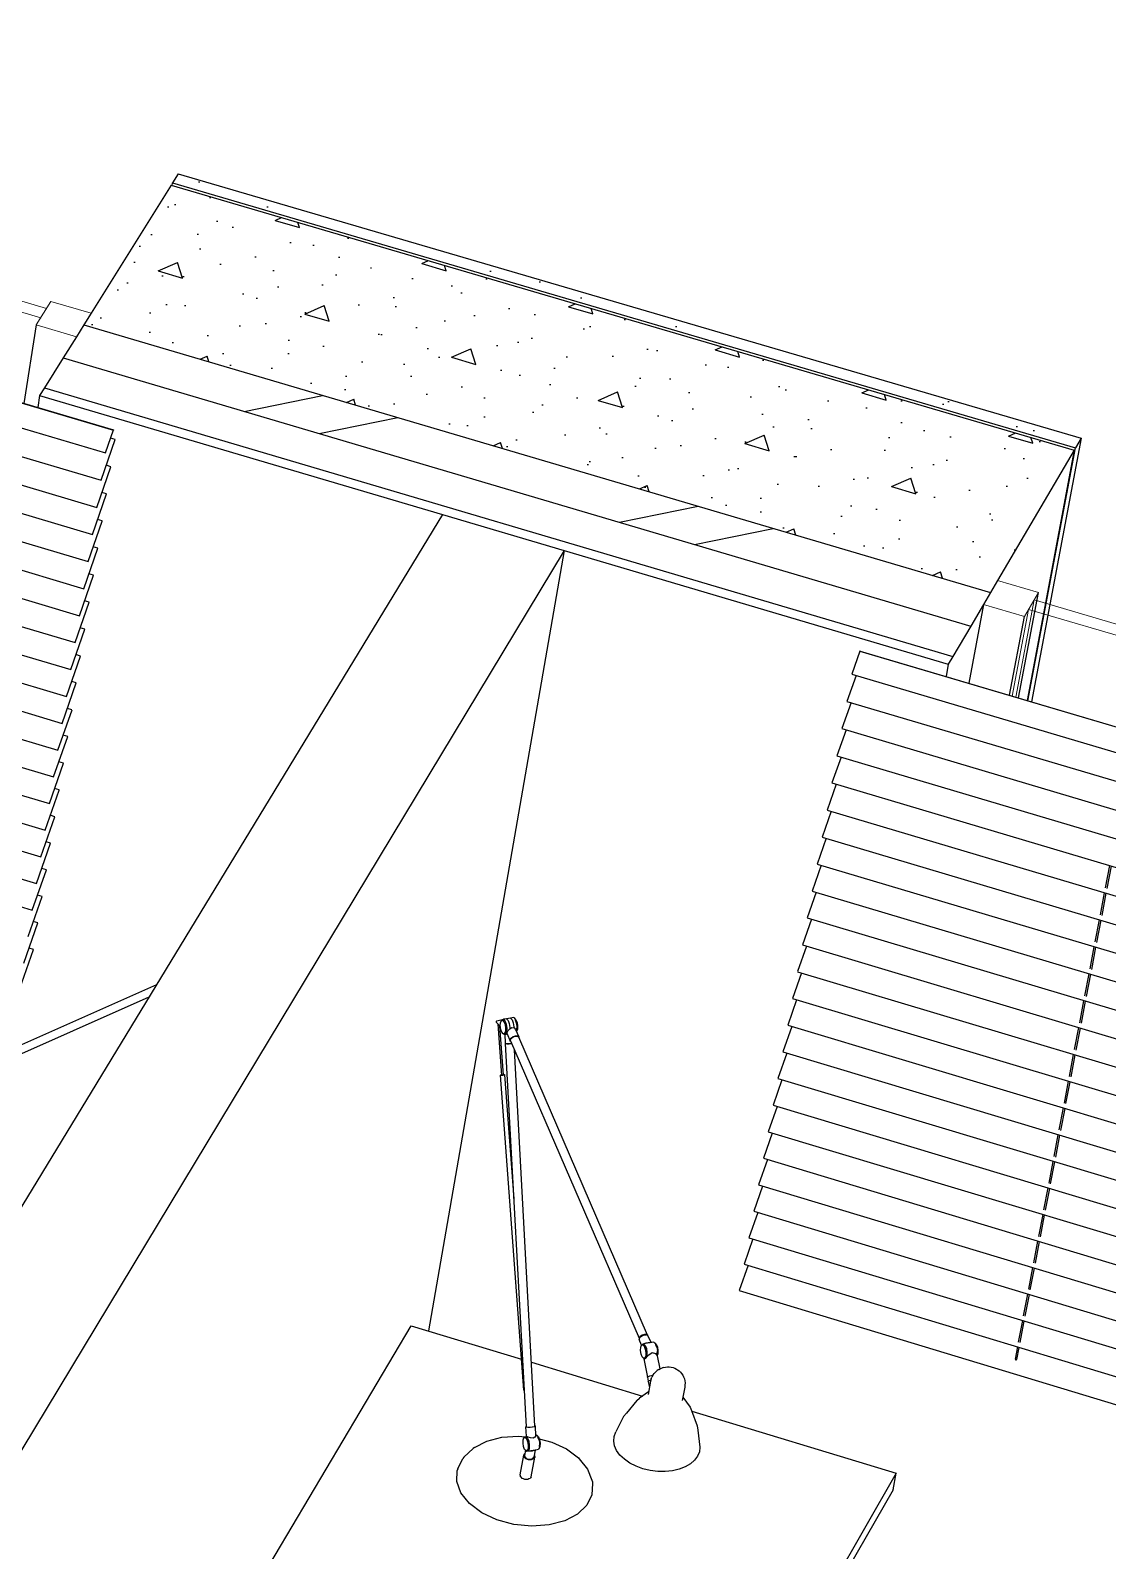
# Model space of a CAD drawing. Header units: millimetres. Extents: x 14050 to 24936, y -11631 to -4577.
# Drawn here: x 21571.1 to 21924.5, y -6568.4 to -6069.8 of the extents above; entities that cross this region are included whole.
import ezdxf

# ---------------------------------------------------------------- set-up
doc = ezdxf.new("R2010")
doc.units = ezdxf.units.MM
doc.header["$MEASUREMENT"] = 0
for name, color, linetype in [('NewA-Ee_25_10-M_WallsExternal', 7, 'Continuous'), ('NewA-Ee_25_10-M_WallsInternal', 7, 'Continuous'), ('NewA-Ee_40_20-M_GeneralFFAndEInternalFixed', 7, 'Continuous'), ('NewA-Ee_40_20-M_GeneralFFAndEInternalMovable', 7, 'Continuous')]:
    doc.layers.add(name, color=color, linetype=linetype)

# ---------------------------------------------------------------- blocks, each defined once
blk = doc.blocks.new('Section Elem_7_1', base_point=(19801.11, -7873.17))
at = {"layer": 'NewA-Ee_25_10-M_WallsExternal', "linetype": 'Continuous'}
h = blk.add_hatch(dxfattribs=at)
h.set_pattern_fill('Render_0001', color=256, style=0, pattern_type=2)
h.set_pattern_definition([(11.46973, (19817.134, -7846.767), (-9.75704, 12.75562), [0, -13.57214, 0, -20.35821]), (91.7736, (19863.817, -7860.45), (-22.20584, 1.72181), [0, -6.49134, 0, -11.21231])])
h.paths.add_polyline_path([(21617.68, -6119.82), (21914, -6206.68), (21915.83, -6203.57), (21619.6, -6116.77)])
h = blk.add_hatch(dxfattribs=at)
h.set_pattern_fill('Structural_Concrete_0001', color=256, style=0, pattern_type=2)
h.set_pattern_definition([(343.6148, (19801.115, -7873.17), (28.6938, 47.2962), [8.3604, -41.8022]), (343.6148, (19839.524, -7856.6), (28.6938, 47.2962), [8.3604, -41.8022]), (23.339, (19801.115, -7873.17), (-57.8411, 44.8739), [6.9721, -34.8604]), (23.339, (19849.24, -7887.32), (-57.8411, 44.8739), [6.9721, -34.8604]), (107.5488, (19809.136, -7875.53), (86.535, 2.4223), [5.3705, -26.8525]), (107.5488, (19857.26, -7889.68), (86.535, 2.4223), [5.3705, -26.8525]), (343.6148, (19803.876, -7868.621), (5.52212, 9.10215), [0, -16.72087, 0, -25.081305]), (11.4951, (19811.897, -7870.979), (-7.438526, 9.77151), [0, -11.67007, 0, -19.45011])])
h.paths.add_polyline_path([(21588.56, -6166.38), (21886.1, -6254.13), (21913.56, -6207.42), (21617.23, -6120.54)])
h = blk.add_hatch(dxfattribs=at)
h.set_pattern_fill('Insulation_0001', color=256, style=0, pattern_type=2)
h.set_pattern_definition([(11.5236, (19801.115, -7873.17), (-40.3195, 53.2527), []), (11.5236, (19793.05, -7862.52), (-40.3195, 53.2527), [])])
h.paths.add_polyline_path([(21588.56, -6166.38), (21581.79, -6177.2), (21879.62, -6265.15), (21886.1, -6254.13)])
h = blk.add_hatch(dxfattribs=at)
h.set_pattern_fill('Plaster_0001', color=256, style=0, pattern_type=2)
h.set_pattern_definition([(343.5262, (19801.115, -7873.172), (8.04728, 13.264405), [0, -13.996424]), (343.5262, (19811.85, -7868.524), (8.04728, 13.264405), [0, -13.996424])])
h.paths.add_polyline_path([(21575.67, -6186.98), (21574.09, -6189.51), (21872.24, -6277.69), (21873.76, -6275.12)])
for p, q in [((21619.6, -6116.77), (21617.68, -6119.82)), ((21619.6, -6116.77), (21915.83, -6203.57)), ((21617.23, -6120.54), (21913.56, -6207.42)), ((21617.55, -6120.64), (21617.68, -6119.82)), ((21617.68, -6119.82), (21914, -6206.68)), ((21588.56, -6166.38), (21886.1, -6254.13)), ((21581.79, -6177.2), (21879.62, -6265.15)), ((21575.67, -6186.98), (21873.76, -6275.12)), ((21574.09, -6189.51), (21706.26, -6228.6)), ((21898.38, -6289.63), (21914, -6206.68)), ((21915.83, -6203.57), (21899.55, -6289.98)), ((21915.83, -6203.57), (21914, -6206.68)), ((21913.56, -6207.42), (21898.11, -6289.55)), ((21746.19, -6240.41), (21872.24, -6277.69))]:
    blk.add_line(p, q, dxfattribs=at)
at = {"layer": 'NewA-Ee_25_10-M_WallsExternal', "linetype": 'Continuous', "flags": 128}
for points in [[(21617.23, -6120.54), (21590.95, -6162.56), (21588.56, -6166.38)], [(21588.56, -6166.38), (21586.15, -6170.24), (21581.79, -6177.2), (21575.67, -6186.98), (21574.09, -6189.51)], [(21913.56, -6207.42), (21888.39, -6250.23), (21886.1, -6254.13)], [(21886.1, -6254.13), (21883.79, -6258.05), (21879.62, -6265.15), (21873.76, -6275.12), (21872.24, -6277.69)]]:
    blk.add_lwpolyline(points, dxfattribs=at)
blk = doc.blocks.new('Section Elem_27_1', base_point=(19801.11, -7873.17))
at = {"layer": 'NewA-Ee_25_10-M_WallsExternal', "color": 24, "linetype": 'Continuous', "lineweight": 13}
for p, q in [((21576.36, -6160.98), (21406.38, -6110.87)), ((21404.41, -6113.9), (21574.44, -6164.05)), ((21577.8, -6158.68), (21572.99, -6166.35)), ((21577.8, -6158.68), (21590.95, -6162.56)), ((21572.99, -6166.35), (21586.15, -6170.24))]:
    blk.add_line(p, q, dxfattribs=at)
at = {"layer": 'NewA-Ee_25_10-M_WallsExternal', "color": 44, "linetype": 'Continuous', "lineweight": 13}
for p, q in [((21576.34, -6161.09), (21576.36, -6160.98)), ((21574.42, -6164.16), (21574.44, -6164.05))]:
    blk.add_line(p, q, dxfattribs=at)
at = {"layer": 'NewA-Ee_25_10-M_WallsExternal', "linetype": 'Continuous'}
for p, q in [((21572.99, -6166.35), (21568.93, -6192.15)), ((21590.93, -6162.67), (21590.95, -6162.56)), ((21586.13, -6170.34), (21586.15, -6170.24)), ((21574.09, -6189.51), (21573.46, -6193.49))]:
    blk.add_line(p, q, dxfattribs=at)
blk = doc.blocks.new('Section Elem_28_1', base_point=(19801.11, -7873.17))
at = {"layer": 'NewA-Ee_25_10-M_WallsExternal', "color": 24, "linetype": 'Continuous', "lineweight": 13}
for p, q in [((21888.39, -6250.23), (21901.8, -6254.18)), ((21901.8, -6254.18), (21897.21, -6262.01)), ((22075.82, -6308.24), (21900.43, -6256.53)), ((21883.79, -6258.05), (21897.21, -6262.01)), ((21898.59, -6259.66), (22074.03, -6311.41))]:
    blk.add_line(p, q, dxfattribs=at)
at = {"layer": 'NewA-Ee_25_10-M_WallsExternal', "color": 44, "linetype": 'Continuous', "lineweight": 13}
for p, q in [((21900.43, -6256.53), (21894.43, -6288.46)), ((21898.59, -6259.66), (21893.25, -6288.11))]:
    blk.add_line(p, q, dxfattribs=at)
at = {"layer": 'NewA-Ee_25_10-M_WallsExternal', "linetype": 'Continuous'}
for p, q in [((21895.31, -6288.72), (21901.8, -6254.18)), ((21883.79, -6258.05), (21878.98, -6283.89)), ((21892.36, -6287.85), (21897.21, -6262.01)), ((21872.24, -6277.69), (21871.5, -6281.68))]:
    blk.add_line(p, q, dxfattribs=at)
blk = doc.blocks.new('Section Elem_31_1', base_point=(19801.11, -7873.17))
at = {"layer": 'NewA-Ee_25_10-M_WallsInternal', "linetype": 'Continuous'}
for p, q in [((21706.26, -6228.6), (21321.85, -6860.01)), ((21706.26, -6228.6), (21746.19, -6240.41)), ((21746.19, -6240.41), (21363.96, -6873.47)), ((21746.19, -6240.41), (21701.71, -6496.33))]:
    blk.add_line(p, q, dxfattribs=at)
blk = doc.blocks.new('Section Elem_203_1', base_point=(19801.11, -7873.17))
at = {"layer": 'NewA-Ee_40_20-M_GeneralFFAndEInternalFixed', "linetype": 'Continuous'}
for p, q in [((21155.38, -6069.8), (21598.28, -6200.86)), ((21155.39, -6069.78), (21598.3, -6200.84)), ((21152.83, -6077.22), (21595.67, -6208.37)), ((21151.77, -6086.13), (21594.24, -6217.3)), ((21150.71, -6095.03), (21592.81, -6226.22)), ((21149.65, -6103.91), (21591.39, -6235.12)), ((21148.6, -6112.77), (21589.97, -6244.01)), ((21147.54, -6121.63), (21588.55, -6252.89)), ((21146.49, -6130.47), (21587.13, -6261.75)), ((21145.44, -6139.29), (21585.72, -6270.59)), ((21144.39, -6148.11), (21584.3, -6279.43)), ((21143.34, -6156.9), (21582.89, -6288.25)), ((21142.3, -6165.69), (21581.49, -6297.05)), ((21141.25, -6174.46), (21580.08, -6305.84)), ((21140.21, -6183.22), (21578.68, -6314.62)), ((21139.17, -6191.96), (21577.28, -6323.38)), ((21138.13, -6200.69), (21575.88, -6332.13)), ((21595.67, -6208.37), (21598.3, -6200.84)), ((21598.3, -6200.84), (21598.28, -6200.86)), ((21594.24, -6217.3), (21598.9, -6203.94)), ((21598.9, -6203.94), (21597.37, -6203.49)), ((21598.9, -6203.94), (21598.9, -6203.94)), ((21137.09, -6209.41), (21574.48, -6340.86)), ((21592.81, -6226.22), (21597.47, -6212.87)), ((21597.47, -6212.87), (21595.94, -6212.41)), ((21597.47, -6212.87), (21597.47, -6212.87)), ((21136.06, -6218.11), (21573.09, -6349.59)), ((21591.39, -6235.12), (21596.04, -6221.78)), ((21596.04, -6221.78), (21594.52, -6221.33)), ((21596.04, -6221.78), (21596.04, -6221.78)), ((21135.02, -6226.8), (21571.69, -6358.29)), ((21589.97, -6244.01), (21594.62, -6230.69)), ((21594.61, -6230.68), (21593.1, -6230.23)), ((21594.61, -6230.69), (21594.61, -6230.68)), ((21588.55, -6252.89), (21593.2, -6239.57)), ((21593.19, -6239.57), (21591.68, -6239.12)), ((21593.19, -6239.57), (21593.19, -6239.57)), ((21587.13, -6261.75), (21591.78, -6248.44)), ((21591.77, -6248.44), (21590.26, -6247.99)), ((21591.77, -6248.44), (21591.77, -6248.44)), ((21590.35, -6257.3), (21588.84, -6256.85)), ((21585.72, -6270.59), (21590.36, -6257.3)), ((21590.35, -6257.3), (21590.35, -6257.3)), ((21584.3, -6279.43), (21588.94, -6266.15)), ((21588.94, -6266.14), (21587.43, -6265.69)), ((21588.94, -6266.15), (21588.94, -6266.14)), ((21582.89, -6288.25), (21587.53, -6274.98)), ((21587.52, -6274.97), (21586.02, -6274.52)), ((21587.52, -6274.98), (21587.52, -6274.97)), ((21581.49, -6297.05), (21586.12, -6283.79)), ((21586.11, -6283.79), (21584.61, -6283.34)), ((21586.11, -6283.79), (21586.11, -6283.79)), ((21584.7, -6292.59), (21583.2, -6292.14)), ((21580.08, -6305.84), (21584.71, -6292.59)), ((21584.7, -6292.59), (21584.7, -6292.59)), ((21578.68, -6314.62), (21583.3, -6301.38)), ((21583.29, -6301.38), (21581.8, -6300.93)), ((21583.29, -6301.38), (21583.29, -6301.38)), ((21577.28, -6323.38), (21581.89, -6310.16)), ((21581.89, -6310.15), (21580.39, -6309.7)), ((21581.89, -6310.16), (21581.89, -6310.15)), ((21575.88, -6332.13), (21580.49, -6318.92)), ((21580.49, -6318.91), (21578.99, -6318.46)), ((21580.48, -6318.92), (21580.49, -6318.91)), ((21574.48, -6340.86), (21579.09, -6327.66)), ((21579.09, -6327.66), (21577.59, -6327.21)), ((21579.08, -6327.66), (21579.09, -6327.66)), ((21573.09, -6349.59), (21577.69, -6336.4)), ((21577.69, -6336.39), (21576.2, -6335.95)), ((21577.69, -6336.4), (21577.69, -6336.39)), ((21571.69, -6358.29), (21576.3, -6345.12)), ((21576.29, -6345.11), (21574.8, -6344.67)), ((21576.29, -6345.12), (21576.29, -6345.11)), ((21570.3, -6366.99), (21574.9, -6353.82)), ((21574.9, -6353.82), (21573.41, -6353.37)), ((21574.9, -6353.82), (21574.9, -6353.82)), ((21568.92, -6375.67), (21573.51, -6362.51)), ((21573.51, -6362.51), (21572.02, -6362.06)), ((21573.5, -6362.51), (21573.51, -6362.51)), ((21567.53, -6384.34), (21572.12, -6371.19)), ((21572.12, -6371.19), (21570.64, -6370.74)), ((21572.11, -6371.19), (21572.12, -6371.19))]:
    blk.add_line(p, q, dxfattribs=at)
blk = doc.blocks.new('Section Elem_204_1', base_point=(19801.11, -7873.17))
at = {"layer": 'NewA-Ee_40_20-M_GeneralFFAndEInternalFixed', "linetype": 'Continuous'}
for p, q in [((21843.27, -6273.35), (21840.61, -6280.91)), ((21843.28, -6273.33), (21843.27, -6273.35)), ((21843.27, -6273.35), (22306.11, -6410.3)), ((21843.28, -6273.33), (22306.12, -6410.28)), ((21841.97, -6281.32), (21838.97, -6289.85)), ((21840.61, -6280.92), (22303.38, -6417.97)), ((21840.34, -6290.26), (21837.34, -6298.78)), ((21838.98, -6289.86), (22301.34, -6426.93)), ((21838.7, -6299.19), (21835.71, -6307.7)), ((21837.35, -6298.79), (22299.31, -6435.88)), ((21837.07, -6308.1), (21834.08, -6316.59)), ((21835.72, -6307.7), (22297.28, -6444.81)), ((21835.44, -6317), (21832.46, -6325.48)), ((21834.09, -6316.6), (22295.26, -6453.72)), ((21833.81, -6325.89), (21830.84, -6334.35)), ((21832.46, -6325.48), (22293.23, -6462.63)), ((21832.19, -6334.76), (21829.22, -6343.21)), ((21830.84, -6334.36), (22291.21, -6471.51)), ((21830.56, -6343.61), (21827.6, -6352.05)), ((21829.22, -6343.21), (22289.2, -6480.39)), ((21923.86, -6351.01), (21925.26, -6343.71)), ((21924.4, -6351.17), (21925.8, -6343.87)), ((21828.94, -6352.46), (21825.98, -6360.88)), ((21827.6, -6352.06), (22287.19, -6489.25)), ((21922.16, -6359.88), (21923.55, -6352.6)), ((21922.7, -6360.04), (21924.09, -6352.76)), ((21827.33, -6361.28), (21824.37, -6369.69)), ((21825.99, -6360.88), (22285.18, -6498.09)), ((21920.46, -6368.75), (21921.85, -6361.47)), ((21921, -6368.91), (21922.39, -6361.63)), ((21825.71, -6370.1), (21822.76, -6378.49)), ((21824.38, -6369.7), (22283.17, -6506.92)), ((21918.77, -6377.59), (21920.16, -6370.33)), ((21919.3, -6377.75), (21920.69, -6370.49)), ((21824.1, -6378.9), (21821.15, -6387.28)), ((21822.77, -6378.5), (22281.17, -6515.74)), ((21917.07, -6386.43), (21918.46, -6379.18)), ((21917.61, -6386.59), (21919, -6379.34)), ((21822.49, -6387.68), (21819.55, -6396.05)), ((21821.16, -6387.29), (22279.17, -6524.54)), ((21915.38, -6395.25), (21916.77, -6388.01)), ((21915.92, -6395.41), (21917.31, -6388.17)), ((21820.89, -6396.46), (21817.95, -6404.81)), ((21819.55, -6396.06), (22277.17, -6533.33)), ((21913.7, -6404.05), (21915.08, -6396.83)), ((21914.23, -6404.21), (21915.62, -6396.99)), ((21819.28, -6405.22), (21816.35, -6413.56)), ((21817.95, -6404.82), (22275.18, -6542.11)), ((21912.01, -6412.84), (21913.39, -6405.63)), ((21912.55, -6413), (21913.93, -6405.79)), ((21817.68, -6413.96), (21814.75, -6422.29)), ((21816.35, -6413.56), (22273.19, -6550.87)), ((21910.33, -6421.62), (21911.71, -6414.42)), ((21910.86, -6421.78), (21912.24, -6414.58)), ((21816.08, -6422.69), (21813.16, -6431)), ((21814.76, -6422.29), (22271.2, -6559.61)), ((21908.65, -6430.38), (21910.03, -6423.2)), ((21909.19, -6430.54), (21910.56, -6423.36)), ((21814.48, -6431.41), (21811.57, -6439.71)), ((21813.16, -6431.01), (22269.21, -6568.34)), ((21906.98, -6439.13), (21908.35, -6431.96)), ((21907.51, -6439.29), (21908.88, -6432.12)), ((21812.89, -6440.11), (21809.98, -6448.4)), ((21811.57, -6439.71), (22267.23, -6577.06)), ((21905.3, -6447.87), (21906.67, -6440.71)), ((21905.83, -6448.03), (21907.21, -6440.87)), ((21811.3, -6448.8), (21808.39, -6457.07)), ((21809.98, -6448.4), (22265.26, -6585.76)), ((21903.63, -6456.59), (21905, -6449.44)), ((21904.16, -6456.75), (21905.53, -6449.6)), ((21809.71, -6457.47), (21806.8, -6465.74)), ((21808.39, -6457.08), (22263.28, -6594.45)), ((21901.96, -6465.3), (21903.33, -6458.16)), ((21902.49, -6465.46), (21903.86, -6458.32)), ((21808.12, -6466.14), (21805.22, -6474.38)), ((21806.81, -6465.74), (22261.31, -6603.13)), ((21900.3, -6473.99), (21901.66, -6466.87)), ((21900.83, -6474.15), (21902.19, -6467.03)), ((21806.54, -6474.78), (21803.64, -6483.02)), ((21805.23, -6474.39), (22259.34, -6611.79)), ((21898.63, -6482.67), (21900, -6475.56)), ((21899.17, -6482.83), (21900.53, -6475.72)), ((21803.65, -6483.02), (22257.38, -6620.44)), ((21896.97, -6491.34), (21898.33, -6484.24)), ((21897.5, -6491.5), (21898.87, -6484.4)), ((21895.32, -6499.99), (21896.67, -6492.9)), ((21895.85, -6500.15), (21897.2, -6493.07)), ((21894.25, -6505.58), (21895.02, -6501.56)), ((21894.25, -6505.58), (21894.3, -6505.76)), ((21894.3, -6505.76), (21894.56, -6505.84)), ((21894.56, -6505.84), (21894.78, -6505.74)), ((21894.78, -6505.74), (21895.55, -6501.72))]:
    blk.add_line(p, q, dxfattribs=at)
blk = doc.blocks.new('Section Elem_222_1', base_point=(19801.11, -7873.17))
at = {"layer": 'NewA-Ee_40_20-M_GeneralFFAndEInternalMovable', "linetype": 'Continuous'}
for p, q in [((21612.44, -6635.55), (21696.03, -6494.61)), ((21696.03, -6494.61), (21732.25, -6505.63)), ((21735.47, -6506.61), (21771.92, -6517.7)), ((21788.08, -6522.61), (21855.14, -6543.01)), ((21855.14, -6543.01), (21756.77, -6714.48)), ((21854.12, -6548.39), (21855.14, -6543.01)), ((21854.12, -6548.39), (21755.79, -6719.87)), ((21816.59, -6676.75), (21834.11, -6583.29)), ((21797.97, -6702.66), (21813.5, -6619.23)), ((21756.77, -6714.48), (21714.17, -6701.25)), ((21796.28, -6704.35), (21796.67, -6702.26)), ((21796.64, -6708.44), (21796.28, -6704.35)), ((21796.67, -6702.26), (21798.23, -6701.27)), ((21797.03, -6706.35), (21796.67, -6702.26)), ((21798.27, -6706.07), (21797.97, -6702.66)), ((21755.79, -6719.87), (21713.21, -6706.63)), ((21798.02, -6709.35), (21796.64, -6708.44)), ((21798.99, -6707.65), (21797.03, -6706.35)), ((21799.45, -6706.85), (21798.27, -6706.07)), ((21711.29, -6854.68), (21736.71, -6713.94)), ((21755.79, -6719.87), (21756.77, -6714.48)), ((21724.47, -6858.83), (21750.08, -6718.09)), ((21709.6, -6856.35), (21709.98, -6854.26)), ((21709.98, -6854.26), (21711.55, -6853.25)), ((21710.3, -6858.48), (21709.98, -6854.26)), ((21711.57, -6858.19), (21711.29, -6854.68)), ((21725.2, -6854.85), (21725.46, -6855.03)), ((21725.46, -6855.03), (21725.79, -6859.25)), ((21709.92, -6860.57), (21709.6, -6856.35)), ((21715.07, -6861.69), (21710.3, -6858.48)), ((21715.54, -6860.87), (21711.57, -6858.19)), ((21724.47, -6858.83), (21720.89, -6861.13)), ((21725.79, -6859.25), (21721.49, -6862.01)), ((21725.41, -6861.34), (21725.79, -6859.25)), ((21714.69, -6863.78), (21709.92, -6860.57)), ((21721.11, -6864.1), (21714.69, -6863.78)), ((21721.49, -6862.01), (21715.07, -6861.69)), ((21720.89, -6861.13), (21715.54, -6860.87)), ((21725.41, -6861.34), (21721.11, -6864.1))]:
    blk.add_line(p, q, dxfattribs=at)
blk = doc.blocks.new('Section Elem_264_1', base_point=(19801.11, -7873.17))
at = {"layer": 'NewA-Ee_40_20-M_GeneralFFAndEInternalMovable', "linetype": 'Continuous'}
for p, q in [((21612.39, -6382.78), (21524.29, -6421.96)), ((21609.91, -6386.86), (21525.28, -6424.5)), ((21500.69, -6426.58), (21500.29, -6427.07)), ((21501.15, -6426.05), (21500.69, -6426.58)), ((21501.65, -6425.65), (21501.15, -6426.05)), ((21502.17, -6425.29), (21501.65, -6425.65)), ((21502.71, -6425), (21502.17, -6425.29)), ((21503.33, -6424.78), (21502.71, -6425)), ((21503.75, -6424.65), (21503.33, -6424.78)), ((21504.32, -6424.53), (21503.75, -6424.65)), ((21504.93, -6424.47), (21504.32, -6424.53)), ((21505.56, -6424.49), (21504.93, -6424.47)), ((21506.18, -6424.58), (21505.56, -6424.49)), ((21506.79, -6424.73), (21506.18, -6424.58)), ((21507.35, -6424.94), (21506.79, -6424.73)), ((21507.86, -6425.21), (21507.35, -6424.94)), ((21507.86, -6425.21), (21508.23, -6425.45)), ((21508.75, -6425.83), (21508.23, -6425.45)), ((21509.17, -6426.24), (21508.75, -6425.83)), ((21509.17, -6426.24), (21509.56, -6426.73)), ((21509.91, -6427.24), (21509.56, -6426.73)), ((21516.56, -6425.41), (21511.96, -6429.63)), ((21517.06, -6425.08), (21516.56, -6425.41)), ((21517.07, -6423.97), (21516.62, -6425.03)), ((21516.62, -6425.03), (21516.67, -6425.33)), ((21517.8, -6425.29), (21517.06, -6425.08)), ((21517.99, -6423.02), (21517.07, -6423.97)), ((21517.13, -6423.85), (21517.09, -6423.95)), ((21517.95, -6423.01), (21517.13, -6423.85)), ((21518.08, -6423.18), (21517.27, -6424.02)), ((21518.15, -6426.38), (21517.8, -6425.29)), ((21518.96, -6422.51), (21517.95, -6423.01)), ((21519.13, -6422.45), (21517.99, -6423.02)), ((21519.1, -6422.67), (21518.08, -6423.18)), ((21518.44, -6427.67), (21518.15, -6426.38)), ((21518.85, -6426.09), (21518.4, -6427.16)), ((21519.04, -6426.14), (21518.64, -6427.09)), ((21519.18, -6426.3), (21518.78, -6427.25)), ((21519.76, -6425.15), (21518.85, -6426.09)), ((21519.03, -6422.51), (21518.96, -6422.51)), ((21519.86, -6425.3), (21519.04, -6426.14)), ((21520.2, -6422.41), (21519.13, -6422.45)), ((21519.99, -6425.47), (21519.18, -6426.3)), ((21520.91, -6424.58), (21519.76, -6425.15)), ((21520.87, -6424.8), (21519.86, -6425.3)), ((21521.01, -6424.96), (21519.99, -6425.47)), ((21520.89, -6422.91), (21520.2, -6422.41)), ((21521.82, -6424.76), (21520.87, -6424.8)), ((21520.89, -6422.91), (21521.14, -6423.21)), ((21520.9, -6422.95), (21520.89, -6422.91)), ((21521.97, -6424.53), (21520.91, -6424.58)), ((21521.95, -6424.92), (21521.01, -6424.96)), ((21521.14, -6423.21), (21523.96, -6421.96)), ((21521.14, -6423.21), (21521.15, -6423.24)), ((21521.15, -6423.24), (21521.39, -6423.6)), ((21521.39, -6423.6), (21521.9, -6424.14)), ((21522.43, -6425.2), (21521.82, -6424.76)), ((21521.9, -6424.14), (21522.41, -6424.73)), ((21522.57, -6425.36), (21521.95, -6424.92)), ((21522.66, -6425.03), (21521.97, -6424.53)), ((21522.16, -6426.95), (21522.56, -6426)), ((21522.3, -6427.11), (21522.7, -6426.16)), ((21522.36, -6427), (21522.8, -6425.93)), ((21522.41, -6424.73), (21522.44, -6424.77)), ((21522.41, -6424.73), (21522.66, -6425.03)), ((21522.43, -6425.2), (21522.57, -6425.36)), ((21522.56, -6426), (21522.43, -6425.2)), ((21522.7, -6426.16), (21522.57, -6425.36)), ((21522.8, -6425.93), (21522.66, -6425.03)), ((21522.78, -6425.76), (21525.34, -6424.62)), ((21523.96, -6421.96), (21524.2, -6421.88)), ((21524.2, -6421.88), (21524.57, -6422.18)), ((21524.58, -6422.28), (21524.24, -6422.01)), ((21524.57, -6422.18), (21524.95, -6422.78)), ((21524.93, -6422.83), (21524.58, -6422.28)), ((21525.2, -6423.49), (21524.93, -6422.83)), ((21524.95, -6422.78), (21525.26, -6423.51)), ((21525.33, -6424.1), (21525.2, -6423.49)), ((21525.26, -6423.51), (21525.4, -6424.19)), ((21525.28, -6424.5), (21525.33, -6424.1)), ((21525.34, -6424.62), (21525.28, -6424.64)), ((21525.4, -6424.19), (21525.34, -6424.62)), ((21499.37, -6429.64), (21498.7, -6434.01)), ((21499.48, -6429.04), (21499.37, -6429.64)), ((21499.68, -6428.3), (21499.48, -6429.04)), ((21499.94, -6427.73), (21499.68, -6428.3)), ((21500.29, -6427.07), (21499.94, -6427.73)), ((21509.91, -6427.24), (21510.19, -6427.88)), ((21510.59, -6430.55), (21509.91, -6434.92)), ((21510.41, -6428.45), (21510.19, -6427.88)), ((21510.41, -6428.45), (21510.55, -6429.18)), ((21510.91, -6430.59), (21510.52, -6430.95)), ((21510.62, -6429.79), (21510.55, -6429.18)), ((21510.62, -6429.79), (21510.59, -6430.55)), ((21510.93, -6430.71), (21510.91, -6430.59)), ((21510.91, -6430.59), (21510.97, -6430.64)), ((21511.33, -6431.23), (21510.93, -6430.71)), ((21511.97, -6429.71), (21510.96, -6430.64)), ((21510.97, -6430.76), (21510.96, -6430.64)), ((21511.37, -6431.26), (21510.97, -6430.76)), ((21512.02, -6432.02), (21511.33, -6431.23)), ((21512.03, -6432.02), (21511.37, -6431.26)), ((21511.98, -6429.75), (21511.96, -6429.63)), ((21512.38, -6430.27), (21511.98, -6429.75)), ((21513.07, -6431.06), (21512.38, -6430.27)), ((21512.41, -6430.3), (21512.39, -6430.27)), ((21513.08, -6431.06), (21513.07, -6431.06)), ((21513.85, -6431.9), (21513.07, -6431.06)), ((21519.49, -6428.66), (21514.9, -6432.88)), ((21518.4, -6427.16), (21518.54, -6428.06)), ((21518.92, -6428.52), (21518.44, -6427.67)), ((21518.64, -6427.09), (21518.77, -6427.89)), ((21518.74, -6428.2), (21519.23, -6428.55)), ((21518.77, -6427.89), (21518.9, -6428.05)), ((21518.77, -6427.89), (21519.38, -6428.33)), ((21518.78, -6427.25), (21518.9, -6428.05)), ((21518.9, -6428.05), (21519.52, -6428.49)), ((21519.49, -6428.66), (21518.92, -6428.52)), ((21519.23, -6428.55), (21520.29, -6428.51)), ((21519.38, -6428.33), (21520.33, -6428.29)), ((21519.64, -6428.49), (21519.49, -6428.66)), ((21519.52, -6428.49), (21520.46, -6428.46)), ((21520.29, -6428.51), (21521.44, -6427.94)), ((21520.33, -6428.29), (21521.34, -6427.79)), ((21520.46, -6428.46), (21521.48, -6427.95)), ((21521.34, -6427.79), (21522.16, -6426.95)), ((21521.44, -6427.94), (21522.36, -6427)), ((21521.48, -6427.95), (21522.3, -6427.11)), ((21494.65, -6436.35), (21491.21, -6440.67)), ((21495.38, -6435.46), (21494.65, -6436.35)), ((21496.35, -6434.68), (21495.38, -6435.46)), ((21498.89, -6432.75), (21496.35, -6434.68)), ((21498.72, -6433.91), (21498.7, -6434.01)), ((21510.02, -6434.21), (21511.94, -6436.81)), ((21510.71, -6434.78), (21510.04, -6434.07)), ((21511.38, -6435.45), (21510.71, -6434.78)), ((21511.76, -6435.77), (21511.38, -6435.45)), ((21513.85, -6433.85), (21511.76, -6435.77)), ((21512.8, -6432.86), (21512.02, -6432.02)), ((21512.79, -6432.84), (21512.03, -6432.02)), ((21513.44, -6433.49), (21512.79, -6432.84)), ((21513.47, -6433.53), (21512.8, -6432.86)), ((21513.81, -6433.8), (21513.44, -6433.49)), ((21513.85, -6433.85), (21513.47, -6433.53)), ((21514.85, -6432.83), (21513.81, -6433.8)), ((21513.85, -6431.89), (21513.84, -6431.88)), ((21513.84, -6433.76), (21513.85, -6433.85)), ((21514.52, -6432.57), (21513.85, -6431.9)), ((21514.52, -6432.55), (21514.49, -6432.52)), ((21514.9, -6432.88), (21514.52, -6432.57)), ((21491.21, -6440.67), (21490.62, -6441.93)), ((21512.62, -6437.82), (21511.94, -6436.81)), ((21512.62, -6437.82), (21514.5, -6442.57)), ((21490.62, -6441.93), (21488.21, -6447.08)), ((21515.02, -6443.92), (21514.5, -6442.57)), ((21515.02, -6443.92), (21515.75, -6449.33)), ((21488.21, -6447.08), (21487.95, -6448.59)), ((21487.95, -6448.59), (21488.12, -6450.13)), ((21488.12, -6450.13), (21488.71, -6451.66)), ((21488.71, -6451.66), (21489.7, -6453.13)), ((21515.68, -6452.38), (21515.93, -6450.87)), ((21515.93, -6450.87), (21515.75, -6449.33)), ((21489.7, -6453.13), (21491.07, -6454.5)), ((21491.07, -6454.5), (21492.76, -6455.73)), ((21492.76, -6455.73), (21494.74, -6456.77)), ((21510.76, -6457.2), (21512.51, -6456.25)), ((21512.51, -6456.25), (21513.94, -6455.11)), ((21513.94, -6455.11), (21515.01, -6453.81)), ((21515.01, -6453.81), (21515.68, -6452.38)), ((21494.74, -6456.77), (21496.93, -6457.6)), ((21496.93, -6457.6), (21499.28, -6458.19)), ((21499.28, -6458.19), (21501.71, -6458.52)), ((21501.71, -6458.52), (21504.14, -6458.59)), ((21504.14, -6458.59), (21506.51, -6458.38)), ((21506.51, -6458.38), (21508.74, -6457.91)), ((21508.74, -6457.91), (21510.76, -6457.2)), ((21547.9, -6486.12), (21545.62, -6489.3)), ((21548.23, -6485.71), (21547.9, -6486.12)), ((21550.91, -6483.76), (21548.23, -6485.71)), ((21545.44, -6489.83), (21544.61, -6493.39)), ((21545.62, -6489.3), (21545.44, -6489.83)), ((21544.61, -6493.39), (21544.71, -6493.95))]:
    blk.add_line(p, q, dxfattribs=at)
blk = doc.blocks.new('Section Elem_265_1', base_point=(19801.11, -7873.17))
at = {"layer": 'NewA-Ee_40_20-M_GeneralFFAndEInternalMovable', "linetype": 'Continuous'}
for p, q in [((21724, -6394.91), (21724.02, -6394.7)), ((21724.04, -6395.14), (21724, -6394.91)), ((21724.02, -6394.7), (21724.07, -6394.57)), ((21724.11, -6395.33), (21724.04, -6395.14)), ((21724.07, -6394.57), (21725.86, -6394.23)), ((21725.31, -6396.56), (21724.11, -6395.33)), ((21725.77, -6412.4), (21724.53, -6395.76)), ((21726.32, -6412.36), (21725.14, -6396.39)), ((21725.26, -6396.28), (21725.32, -6395.23)), ((21725.44, -6397.42), (21725.26, -6396.28)), ((21725.32, -6395.23), (21725.59, -6394.55)), ((21725.59, -6394.55), (21726, -6394.44)), ((21725.67, -6394.53), (21725.78, -6394.25)), ((21725.78, -6394.25), (21726.25, -6394.12)), ((21726.26, -6394.4), (21726, -6394.44)), ((21726, -6394.44), (21726.44, -6394.91)), ((21726.19, -6394.42), (21726.26, -6394.4)), ((21727.3, -6393.95), (21726.25, -6394.12)), ((21726.25, -6394.12), (21726.75, -6394.66)), ((21726.26, -6394.4), (21726.7, -6394.87)), ((21726.44, -6394.91), (21726.8, -6395.85)), ((21726.7, -6394.87), (21727.06, -6395.81)), ((21726.75, -6394.66), (21727.15, -6395.71)), ((21726.8, -6395.85), (21726.97, -6397)), ((21727.06, -6395.81), (21727.24, -6396.96)), ((21727.15, -6395.71), (21727.34, -6397)), ((21728.61, -6393.74), (21727.3, -6393.95)), ((21727.3, -6393.95), (21727.79, -6394.49)), ((21727.79, -6394.49), (21728.2, -6395.54)), ((21728.2, -6395.54), (21728.39, -6396.83)), ((21728.34, -6397.19), (21729.05, -6396.83)), ((21728.39, -6396.83), (21728.36, -6397.37)), ((21729.66, -6393.58), (21728.61, -6393.74)), ((21728.61, -6393.74), (21729.11, -6394.28)), ((21729.05, -6396.83), (21729.78, -6396.96)), ((21729.11, -6394.28), (21729.51, -6395.33)), ((21729.51, -6395.33), (21729.7, -6396.62)), ((21729.66, -6393.58), (21730.16, -6394.11)), ((21729.7, -6396.62), (21729.69, -6396.94)), ((21729.93, -6393.81), (21729.88, -6393.82)), ((21729.93, -6393.81), (21730.38, -6394.28)), ((21730.11, -6394.33), (21730.47, -6395.26)), ((21730.16, -6394.11), (21730.56, -6395.16)), ((21730.38, -6394.28), (21730.73, -6395.22)), ((21730.47, -6395.26), (21730.65, -6396.41)), ((21730.56, -6395.16), (21730.75, -6396.45)), ((21730.65, -6396.41), (21730.59, -6397.46)), ((21730.75, -6396.45), (21730.69, -6397.64)), ((21730.73, -6395.22), (21730.91, -6396.37)), ((21730.91, -6396.37), (21730.85, -6397.42)), ((21725.79, -6398.36), (21725.44, -6397.42)), ((21726.24, -6398.84), (21725.79, -6398.36)), ((21726.65, -6398.72), (21726.24, -6398.84)), ((21726.5, -6398.79), (21726.24, -6398.84)), ((21726.51, -6399.07), (21726.29, -6398.83)), ((21726.91, -6398.68), (21726.5, -6398.79)), ((21726.98, -6398.94), (21726.51, -6399.07)), ((21726.78, -6399.03), (21726.51, -6399.07)), ((21726.92, -6398.05), (21726.65, -6398.72)), ((21726.69, -6399.04), (21726.84, -6401.89)), ((21727.5, -6398.91), (21726.78, -6399.03)), ((21726.78, -6399.03), (21727.26, -6399)), ((21727.18, -6398.01), (21726.91, -6398.68)), ((21726.97, -6397), (21726.92, -6398.05)), ((21727.28, -6398.18), (21726.98, -6398.94)), ((21727.24, -6396.96), (21727.18, -6398.01)), ((21727.26, -6399), (21727.5, -6398.92)), ((21727.34, -6397), (21727.28, -6398.18)), ((21727.46, -6398.83), (21727.47, -6398.46)), ((21727.46, -6398.83), (21728.51, -6401.25)), ((21727.47, -6398.46), (21727.78, -6397.84)), ((21727.78, -6397.84), (21728.34, -6397.19)), ((21728.47, -6400.78), (21728.82, -6400.25)), ((21728.51, -6401.25), (21728.47, -6400.78)), ((21728.73, -6401.4), (21728.51, -6401.25)), ((21728.6, -6400.76), (21728.92, -6400.28)), ((21728.63, -6401.19), (21728.6, -6400.76)), ((21728.63, -6401.19), (21770.82, -6498.74)), ((21728.82, -6400.25), (21729.47, -6399.8)), ((21728.92, -6400.28), (21729.51, -6399.87)), ((21729.47, -6399.8), (21730.23, -6399.55)), ((21729.51, -6399.87), (21730.2, -6399.65)), ((21729.78, -6396.96), (21730.28, -6397.44)), ((21730.2, -6399.65), (21730.82, -6399.66)), ((21730.23, -6399.55), (21730.91, -6399.57)), ((21730.28, -6397.44), (21731.32, -6399.85)), ((21730.69, -6397.64), (21730.53, -6398.03)), ((21730.85, -6397.42), (21730.58, -6398.09)), ((21730.82, -6399.66), (21731.19, -6399.92)), ((21730.91, -6399.57), (21731.32, -6399.85)), ((21731.19, -6399.92), (21773.47, -6497.63)), ((21731.32, -6399.85), (21731.35, -6400.29)), ((21726.84, -6401.89), (21726.94, -6402.05)), ((21726.94, -6402.05), (21727.43, -6402.14)), ((21733.81, -6527.74), (21726.99, -6402.06)), ((21727.52, -6402.11), (21727.07, -6402.03)), ((21727.43, -6402.14), (21728.17, -6402.15)), ((21728.19, -6402.12), (21727.52, -6402.11)), ((21728.17, -6402.15), (21728.97, -6402.07)), ((21728.92, -6402.04), (21728.19, -6402.12)), ((21729, -6402.02), (21728.92, -6402.04)), ((21728.97, -6402.07), (21729.01, -6402.06)), ((21736.61, -6527.61), (21729.92, -6404.15)), ((21725.35, -6412.44), (21725.49, -6412.37)), ((21733, -6515.76), (21725.35, -6412.44)), ((21725.39, -6412.49), (21725.35, -6412.44)), ((21725.61, -6412.51), (21725.39, -6412.49)), ((21725.49, -6412.37), (21725.76, -6412.31)), ((21725.95, -6412.5), (21725.61, -6412.51)), ((21725.77, -6412.4), (21725.82, -6412.38)), ((21725.87, -6412.44), (21725.78, -6412.43)), ((21725.82, -6412.38), (21725.87, -6412.37)), ((21726.01, -6412.43), (21725.87, -6412.44)), ((21726.31, -6412.46), (21725.95, -6412.5)), ((21726.15, -6412.42), (21726.01, -6412.43)), ((21726.27, -6412.39), (21726.15, -6412.42)), ((21726.22, -6412.33), (21726.31, -6412.34)), ((21726.32, -6412.36), (21726.27, -6412.39)), ((21726.6, -6412.4), (21726.31, -6412.46)), ((21726.32, -6412.26), (21726.48, -6412.25)), ((21726.48, -6412.25), (21726.7, -6412.28)), ((21726.74, -6412.33), (21726.6, -6412.4)), ((21726.7, -6412.28), (21726.74, -6412.33)), ((21729.75, -6452.95), (21726.74, -6412.33)), ((21771.17, -6498.18), (21770.82, -6498.71)), ((21770.82, -6498.71), (21770.85, -6499.18)), ((21770.85, -6499.18), (21770.89, -6499.2)), ((21771.63, -6500.98), (21770.85, -6499.18)), ((21770.95, -6498.69), (21771.27, -6498.21)), ((21771.82, -6497.74), (21771.17, -6498.18)), ((21771.27, -6498.21), (21771.86, -6497.8)), ((21771.32, -6501.69), (21771.59, -6501)), ((21771.59, -6501), (21772.01, -6500.87)), ((21771.68, -6500.97), (21771.79, -6500.69)), ((21771.79, -6500.69), (21772.25, -6500.55)), ((21772.59, -6497.49), (21771.82, -6497.74)), ((21771.86, -6497.8), (21772.56, -6497.58)), ((21772.27, -6500.83), (21772.01, -6500.87)), ((21772.01, -6500.87), (21772.46, -6501.33)), ((21775.68, -6499.99), (21772.25, -6500.55)), ((21772.25, -6500.55), (21772.76, -6501.07)), ((21772.27, -6500.83), (21772.72, -6501.29)), ((21772.46, -6501.33), (21772.83, -6502.27)), ((21772.56, -6497.58), (21773.18, -6497.59)), ((21773.27, -6497.5), (21772.59, -6497.49)), ((21772.97, -6500.39), (21772.69, -6500.48)), ((21772.72, -6501.29), (21773.09, -6502.22)), ((21772.76, -6501.07), (21773.18, -6502.12)), ((21773.79, -6500.24), (21772.97, -6500.39)), ((21773.18, -6497.59), (21773.31, -6497.67)), ((21773.69, -6497.78), (21773.27, -6497.5)), ((21773.69, -6497.85), (21773.69, -6497.78)), ((21774.71, -6500.15), (21773.69, -6497.78)), ((21774.42, -6500.15), (21773.79, -6500.24)), ((21774.54, -6500.18), (21774.42, -6500.15)), ((21775.68, -6499.99), (21776.19, -6500.52)), ((21775.96, -6500.23), (21775.92, -6500.23)), ((21775.96, -6500.23), (21776.42, -6500.69)), ((21776.15, -6500.73), (21776.52, -6501.67)), ((21776.19, -6500.52), (21776.61, -6501.56)), ((21776.42, -6500.69), (21776.78, -6501.62)), ((21776.61, -6501.56), (21776.81, -6502.86)), ((21771.28, -6502.75), (21771.32, -6501.69)), ((21771.46, -6503.9), (21771.28, -6502.75)), ((21771.83, -6504.83), (21771.46, -6503.9)), ((21772.28, -6505.3), (21771.83, -6504.83)), ((21772.69, -6505.17), (21772.28, -6505.3)), ((21772.54, -6505.25), (21772.28, -6505.3)), ((21772.55, -6505.52), (21772.33, -6505.29)), ((21772.43, -6505.33), (21772.34, -6505.49)), ((21772.34, -6505.49), (21772.49, -6505.57)), ((21772.34, -6505.49), (21773.5, -6511.51)), ((21772.49, -6505.57), (21773.11, -6505.05)), ((21772.96, -6505.13), (21772.54, -6505.25)), ((21772.96, -6504.48), (21772.69, -6505.17)), ((21772.83, -6502.27), (21773.01, -6503.42)), ((21773.01, -6503.42), (21772.96, -6504.48)), ((21773.23, -6504.44), (21772.96, -6505.13)), ((21773.09, -6502.22), (21773.27, -6503.38)), ((21773.11, -6505.05), (21774.04, -6504.13)), ((21773.33, -6504.61), (21773.12, -6505.14)), ((21773.18, -6502.12), (21773.38, -6503.42)), ((21773.27, -6503.38), (21773.23, -6504.44)), ((21773.38, -6503.42), (21773.33, -6504.61)), ((21774.04, -6504.13), (21775.11, -6503.45)), ((21775.11, -6503.45), (21776.15, -6503.78)), ((21776.15, -6503.78), (21776.76, -6504.46)), ((21776.76, -6504.06), (21776.65, -6504.33)), ((21776.71, -6502.82), (21776.66, -6503.88)), ((21776.92, -6503.84), (21776.7, -6504.39)), ((21776.81, -6502.86), (21776.76, -6504.06)), ((21776.76, -6504.46), (21776.76, -6504.52)), ((21776.76, -6504.46), (21777.6, -6508.78)), ((21776.78, -6501.62), (21776.97, -6502.78)), ((21776.97, -6502.78), (21776.92, -6503.84)), ((21773.5, -6511.51), (21773.6, -6511.34)), ((21773.58, -6511.52), (21773.5, -6511.51)), ((21773.57, -6511.5), (21773.67, -6511.33)), ((21773.57, -6511.5), (21773.82, -6512.79)), ((21773.6, -6511.34), (21774.27, -6511.07)), ((21773.67, -6511.33), (21774.32, -6511.07)), ((21774.27, -6511.07), (21775.33, -6510.78)), ((21774.32, -6511.07), (21775.33, -6510.79)), ((21774.78, -6512.01), (21775.01, -6511.44)), ((21775.39, -6510.77), (21775.01, -6511.44)), ((21775.33, -6510.78), (21775.39, -6510.77)), ((21775.39, -6510.77), (21775.76, -6510.27)), ((21776.25, -6509.73), (21775.76, -6510.27)), ((21776.25, -6509.73), (21776.73, -6509.33)), ((21777.28, -6508.96), (21776.73, -6509.33)), ((21777.28, -6508.96), (21777.81, -6508.66)), ((21777.81, -6508.66), (21778.42, -6508.43)), ((21778.88, -6508.29), (21778.42, -6508.43)), ((21778.88, -6508.29), (21779.45, -6508.16)), ((21779.45, -6508.16), (21780.06, -6508.1)), ((21780.06, -6508.1), (21780.69, -6508.11)), ((21780.69, -6508.11), (21781.32, -6508.19)), ((21781.32, -6508.19), (21781.94, -6508.34)), ((21781.94, -6508.34), (21782.52, -6508.55)), ((21782.52, -6508.55), (21783.05, -6508.81)), ((21783.05, -6508.81), (21783.39, -6509.04)), ((21783.39, -6509.04), (21783.93, -6509.42)), ((21783.93, -6509.42), (21784.38, -6509.84)), ((21784.38, -6509.84), (21784.75, -6510.32)), ((21784.75, -6510.32), (21785.13, -6510.84)), ((21785.13, -6510.84), (21785.37, -6511.37)), ((21785.37, -6511.37), (21785.66, -6512.05)), ((21733.05, -6515.82), (21733, -6515.76)), ((21733.17, -6515.84), (21733.05, -6515.82)), ((21773.92, -6516.27), (21770.98, -6518.37)), ((21773.77, -6512.88), (21773.87, -6512.71)), ((21774.56, -6512.76), (21773.77, -6517.13)), ((21773.77, -6512.88), (21774.17, -6514.93)), ((21773.87, -6512.71), (21774.54, -6512.44)), ((21773.94, -6512.7), (21774.58, -6512.44)), ((21774.54, -6512.44), (21774.66, -6512.41)), ((21774.78, -6512.01), (21774.56, -6512.76)), ((21785.76, -6514.78), (21784.97, -6519.15)), ((21785.66, -6512.05), (21785.76, -6512.64)), ((21785.76, -6512.64), (21785.88, -6513.39)), ((21785.83, -6514.16), (21785.76, -6514.78)), ((21785.88, -6513.39), (21785.83, -6514.16)), ((21770.04, -6519.18), (21766.61, -6523.25)), ((21770.04, -6519.18), (21770.98, -6518.37)), ((21785.17, -6518.02), (21787.54, -6521.35)), ((21787.54, -6521.35), (21788.01, -6522.41)), ((21765.73, -6524.44), (21763.21, -6529.44)), ((21765.73, -6524.44), (21766.61, -6523.25)), ((21788.01, -6522.41), (21789.88, -6527.44)), ((21720.81, -6532.49), (21725.75, -6531.19)), ((21725.75, -6531.19), (21731.21, -6530.8)), ((21731.21, -6530.8), (21733.41, -6531.01)), ((21732.74, -6532.06), (21733, -6531.38)), ((21733, -6531.38), (21733.41, -6531.25)), ((21733.09, -6531.35), (21733.2, -6531.08)), ((21733.2, -6531.08), (21733.66, -6530.94)), ((21733.67, -6531.21), (21733.41, -6531.25)), ((21733.41, -6531.25), (21733.86, -6531.72)), ((21733.94, -6530.89), (21733.66, -6530.94)), ((21733.66, -6530.94), (21734.15, -6531.46)), ((21733.67, -6527.74), (21733.81, -6527.66)), ((21733.78, -6527.91), (21733.67, -6527.74)), ((21733.84, -6530.86), (21733.67, -6527.74)), ((21733.67, -6531.21), (21734.12, -6531.67)), ((21734.26, -6528.01), (21733.78, -6527.91)), ((21733.91, -6527.89), (21733.81, -6527.74)), ((21733.94, -6530.9), (21733.84, -6530.86)), ((21734.35, -6527.98), (21733.91, -6527.89)), ((21734.43, -6531.12), (21733.94, -6530.9)), ((21734.15, -6531.46), (21734.56, -6532.5)), ((21735, -6528.02), (21734.26, -6528.01)), ((21735.02, -6527.99), (21734.35, -6527.98)), ((21735.18, -6531.39), (21734.43, -6531.12)), ((21735.8, -6527.94), (21735, -6528.02)), ((21735.75, -6527.91), (21735.02, -6527.99)), ((21735.99, -6531.45), (21735.18, -6531.39)), ((21736.33, -6527.78), (21735.75, -6527.91)), ((21736.44, -6527.79), (21735.8, -6527.94)), ((21736.62, -6531.16), (21735.99, -6531.45)), ((21736.61, -6527.61), (21736.33, -6527.78)), ((21736.75, -6527.6), (21736.44, -6527.79)), ((21736.59, -6527.57), (21736.61, -6527.61)), ((21736.6, -6527.43), (21736.65, -6527.44)), ((21736.92, -6530.72), (21736.62, -6531.16)), ((21736.65, -6527.44), (21736.75, -6527.6)), ((21736.92, -6530.72), (21736.75, -6527.6)), ((21737.05, -6530.39), (21736.9, -6530.41)), ((21737.05, -6530.39), (21737.55, -6530.91)), ((21737.33, -6530.62), (21737.28, -6530.62)), ((21737.33, -6530.62), (21737.77, -6531.08)), ((21737.51, -6531.12), (21737.87, -6532.05)), ((21737.55, -6530.91), (21737.96, -6531.95)), ((21737.77, -6531.08), (21738.13, -6532)), ((21762.46, -6532.44), (21762.62, -6530.9)), ((21762.62, -6530.9), (21763.21, -6529.44)), ((21789.88, -6527.44), (21790.12, -6528.83)), ((21790.12, -6528.83), (21790.74, -6534.4)), ((21713.32, -6537.7), (21716.32, -6534.85)), ((21716.74, -6534.61), (21716.32, -6534.85)), ((21716.74, -6534.61), (21720.81, -6532.49)), ((21732.7, -6533.1), (21732.74, -6532.06)), ((21732.88, -6534.24), (21732.7, -6533.1)), ((21733.24, -6535.17), (21732.88, -6534.24)), ((21733.52, -6535.46), (21733.22, -6537.16)), ((21733.69, -6535.63), (21733.24, -6535.17)), ((21734.09, -6535.5), (21733.69, -6535.63)), ((21733.95, -6535.59), (21733.69, -6535.63)), ((21733.96, -6535.86), (21733.74, -6535.62)), ((21733.86, -6531.72), (21734.22, -6532.64)), ((21734.35, -6535.46), (21733.95, -6535.59)), ((21737.36, -6535.31), (21733.96, -6535.86)), ((21734.42, -6535.72), (21733.96, -6535.86)), ((21734.35, -6534.83), (21734.09, -6535.5)), ((21734.12, -6531.67), (21734.48, -6532.6)), ((21734.22, -6532.64), (21734.4, -6533.78)), ((21734.4, -6533.78), (21734.35, -6534.83)), ((21734.62, -6534.78), (21734.35, -6535.46)), ((21734.72, -6534.96), (21734.42, -6535.72)), ((21734.48, -6532.6), (21734.66, -6533.74)), ((21734.56, -6532.5), (21734.77, -6533.78)), ((21734.66, -6533.74), (21734.62, -6534.78)), ((21734.77, -6533.78), (21734.72, -6534.96)), ((21734.86, -6535.7), (21734.98, -6535.71)), ((21734.98, -6535.71), (21735.79, -6535.61)), ((21735.79, -6535.61), (21736.41, -6535.48)), ((21736.67, -6535.42), (21736.26, -6537.71)), ((21736.41, -6535.48), (21736.45, -6535.44)), ((21737.82, -6535.17), (21737.36, -6535.31)), ((21738.11, -6534.41), (21737.82, -6535.17)), ((21738.01, -6534.87), (21737.92, -6534.89)), ((21737.96, -6531.95), (21738.16, -6533.23)), ((21738, -6531.66), (21742.21, -6532.79)), ((21738.06, -6533.18), (21738.01, -6534.23)), ((21738.27, -6534.19), (21738.01, -6534.87)), ((21738.16, -6533.23), (21738.11, -6534.41)), ((21738.13, -6532), (21738.32, -6533.14)), ((21738.32, -6533.14), (21738.27, -6534.19)), ((21742.21, -6532.79), (21747, -6535.03)), ((21747, -6535.03), (21750.88, -6537.92)), ((21762.72, -6534.01), (21762.46, -6532.44)), ((21763.41, -6535.56), (21762.72, -6534.01)), ((21764.5, -6537.05), (21763.41, -6535.56)), ((21790.58, -6535.94), (21790, -6537.41)), ((21790.74, -6534.4), (21790.58, -6535.94)), ((21711.33, -6541.52), (21712.98, -6538.13)), ((21713.32, -6537.7), (21712.98, -6538.13)), ((21731.8, -6543.57), (21732.95, -6537.11)), ((21732.95, -6537.11), (21733.32, -6536.61)), ((21733.05, -6537.71), (21732.95, -6537.11)), ((21733.6, -6538.24), (21733.05, -6537.71)), ((21733.22, -6537.16), (21733.31, -6537.67)), ((21733.31, -6537.67), (21733.78, -6538.11)), ((21734.46, -6538.55), (21733.6, -6538.24)), ((21733.78, -6538.11), (21734.5, -6538.38)), ((21735.4, -6538.56), (21734.46, -6538.55)), ((21734.5, -6538.38), (21735.3, -6538.39)), ((21735.3, -6538.39), (21735.94, -6538.14)), ((21735.39, -6544.22), (21736.54, -6537.76)), ((21736.16, -6538.27), (21735.4, -6538.56)), ((21735.94, -6538.14), (21736.26, -6537.71)), ((21736.54, -6537.76), (21736.16, -6538.27)), ((21736.37, -6537.1), (21736.44, -6537.16)), ((21736.44, -6537.16), (21736.54, -6537.76)), ((21750.88, -6537.92), (21751.16, -6538.23)), ((21751.16, -6538.23), (21753.91, -6541.64)), ((21765.96, -6538.43), (21764.5, -6537.05)), ((21767.74, -6539.66), (21765.96, -6538.43)), ((21769.79, -6540.69), (21767.74, -6539.66)), ((21772.04, -6541.51), (21769.79, -6540.69)), ((21785.93, -6540.92), (21783.94, -6541.68)), ((21787.63, -6539.93), (21785.93, -6540.92)), ((21789, -6538.75), (21787.63, -6539.93)), ((21790, -6537.41), (21789, -6538.75)), ((21710.98, -6545.74), (21711.13, -6542.06)), ((21712.34, -6549.45), (21710.98, -6545.74)), ((21711.33, -6541.52), (21711.13, -6542.06)), ((21731.85, -6543.87), (21731.8, -6543.57)), ((21731.9, -6544.17), (21731.85, -6543.87)), ((21732.18, -6544.44), (21731.9, -6544.17)), ((21732.45, -6544.7), (21732.18, -6544.44)), ((21732.88, -6544.85), (21732.45, -6544.7)), ((21733.31, -6545.01), (21732.88, -6544.85)), ((21733.78, -6545.02), (21733.31, -6545.01)), ((21734.25, -6545.02), (21733.78, -6545.02)), ((21734.63, -6544.88), (21734.25, -6545.02)), ((21735.01, -6544.73), (21734.63, -6544.88)), ((21735.2, -6544.48), (21735.01, -6544.73)), ((21735.39, -6544.22), (21735.2, -6544.48)), ((21753.91, -6541.64), (21755.27, -6545.28)), ((21755.27, -6545.28), (21755.45, -6545.8)), ((21755.45, -6546.36), (21755.31, -6550.04)), ((21755.45, -6545.8), (21755.45, -6546.36)), ((21774.44, -6542.08), (21772.04, -6541.51)), ((21776.9, -6542.39), (21774.44, -6542.08)), ((21779.36, -6542.42), (21776.9, -6542.39)), ((21781.73, -6542.18), (21779.36, -6542.42)), ((21783.94, -6541.68), (21781.73, -6542.18)), ((21715.13, -6552.92), (21712.34, -6549.45)), ((21755.31, -6550.04), (21753.67, -6553.46)), ((21719.15, -6555.93), (21715.13, -6552.92)), ((21724.13, -6558.27), (21719.15, -6555.93)), ((21750.63, -6556.37), (21746.4, -6558.58)), ((21753.67, -6553.46), (21750.63, -6556.37)), ((21729.74, -6559.77), (21724.13, -6558.27)), ((21735.58, -6560.34), (21729.74, -6559.77)), ((21741.26, -6559.93), (21735.58, -6560.34)), ((21746.4, -6558.58), (21741.26, -6559.93))]:
    blk.add_line(p, q, dxfattribs=at)

msp = doc.modelspace()

# ---------------------------------------------------------------- block references
at = {"layer": 'NewA-Ee_25_10-M_WallsExternal', "lineweight": 0}
for name in ['Section Elem_7_1', 'Section Elem_27_1', 'Section Elem_28_1']:
    msp.add_blockref(name, (19801.11, -7873.17), dxfattribs=at)
at = {"layer": 'NewA-Ee_25_10-M_WallsInternal', "lineweight": 0}
msp.add_blockref('Section Elem_31_1', (19801.11, -7873.17), dxfattribs=at)
at = {"layer": 'NewA-Ee_40_20-M_GeneralFFAndEInternalFixed', "lineweight": 0}
for name in ['Section Elem_203_1', 'Section Elem_204_1']:
    msp.add_blockref(name, (19801.11, -7873.17), dxfattribs=at)
at = {"layer": 'NewA-Ee_40_20-M_GeneralFFAndEInternalMovable', "lineweight": 0}
for name in ['Section Elem_264_1', 'Section Elem_265_1', 'Section Elem_222_1']:
    msp.add_blockref(name, (19801.11, -7873.17), dxfattribs=at)

doc.saveas('drawing.dxf')
